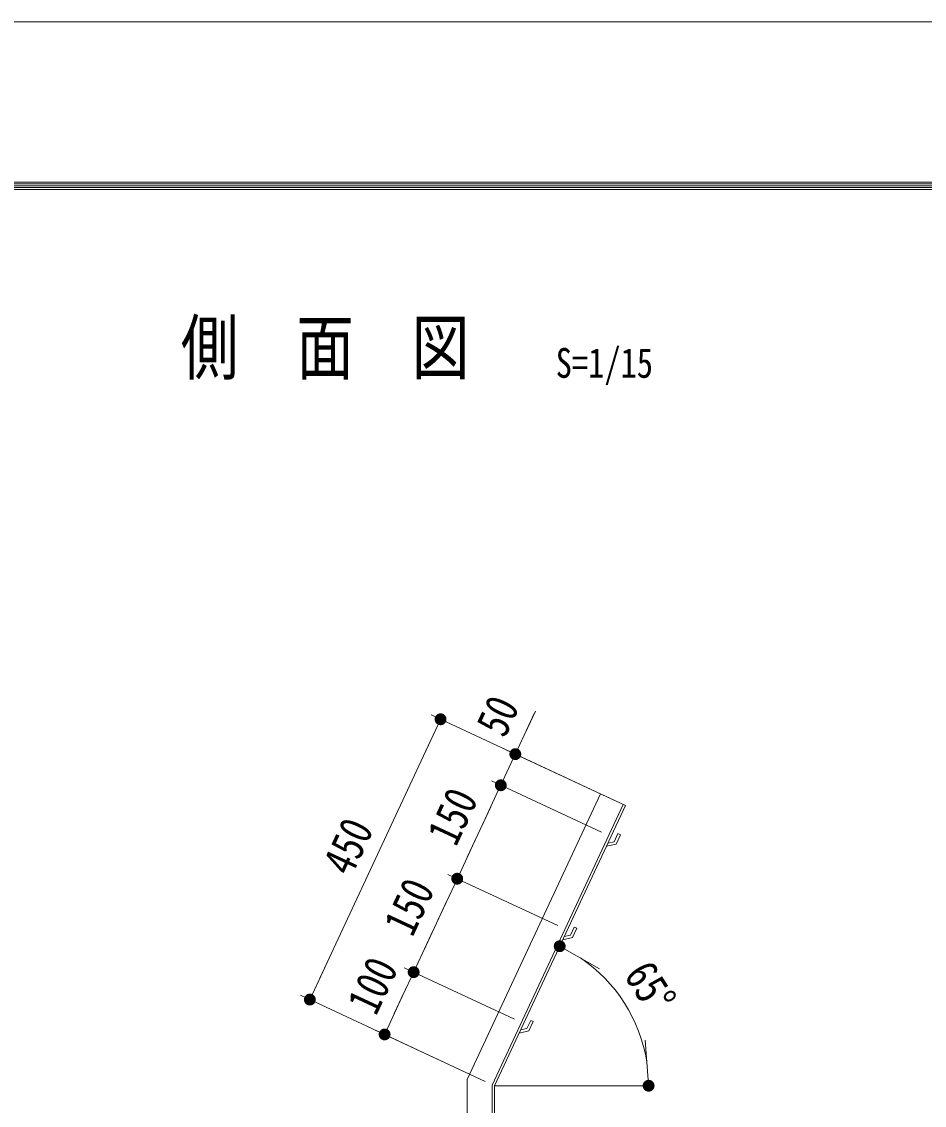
# Model space of a CAD drawing. Units: millimetres, scale not verified. Extents: x -4455 to 4455, y -3150 to 3150.
# Drawn here: x -196 to 1117, y 1573 to 3150 of the extents above; entities that cross this region are included whole.
import ezdxf
from ezdxf.enums import TextEntityAlignment as Align

# ---------------------------------------------------------------- set-up
doc = ezdxf.new("R2010")
doc.units = ezdxf.units.MM
doc.header["$LTSCALE"] = 30
for name, color, linetype, lineweight in [('0-2_D-STR1', 1, 'Continuous', 18), ('0-3_D-STR-DIM', 4, 'Continuous', 13), ('0-B_SUNPOU', 1, 'Continuous', 18), ('0-E_1部材', 7, 'Continuous', 9), ('1-1_D-TTL', 7, 'Continuous', 9)]:
    doc.layers.add(name, color=color, linetype=linetype, lineweight=lineweight)
doc.layers.add('0-8_D-TTL-TXT', color=7, linetype='Continuous')
doc.styles.add('ＭＳ ゴシック', font='')
doc.styles.get('ＭＳ ゴシック').set_extended_font_data('MS Gothic')

# ---------------------------------------------------------------- blocks, each defined once
blk = doc.blocks.new('M1')
at = {"layer": '0-B_SUNPOU'}
blk.add_line((-7.5, 0), (-57.86, 0), dxfattribs=at)
for points in [[(0, 0), (-7.5, 0), (-7.44, 0.94)], [(0, 0), (-7.44, -0.94), (-7.5, 0)], [(0, 0), (-7.44, 0.94), (-7.26, 1.87)], [(0, 0), (-7.26, -1.87), (-7.44, -0.94)], [(0, 0), (-7.26, 1.87), (-6.97, 2.76)], [(0, 0), (-6.97, -2.76), (-7.26, -1.87)], [(0, 0), (-6.97, 2.76), (-6.57, 3.61)], [(0, 0), (-6.57, -3.61), (-6.97, -2.76)], [(0, 0), (-6.57, 3.61), (-6.07, 4.41)], [(0, 0), (-6.07, -4.41), (-6.57, -3.61)], [(0, 0), (-6.07, 4.41), (-5.47, 5.13)], [(0, 0), (-5.47, -5.13), (-6.07, -4.41)], [(0, 0), (-5.47, 5.13), (-4.78, 5.78)], [(0, 0), (-4.78, -5.78), (-5.47, -5.13)], [(0, 0), (-4.78, 5.78), (-4.02, 6.33)], [(0, 0), (-4.02, -6.33), (-4.78, -5.78)], [(0, 0), (-4.02, 6.33), (-3.19, 6.79)], [(0, 0), (-3.19, -6.79), (-4.02, -6.33)], [(0, 0), (-3.19, 6.79), (-2.32, 7.13)], [(0, 0), (-2.32, -7.13), (-3.19, -6.79)], [(0, 0), (-2.32, 7.13), (-1.41, 7.37)], [(0, 0), (-1.41, -7.37), (-2.32, -7.13)], [(0, 0), (-1.41, 7.37), (-0.47, 7.49)], [(0, 0), (-0.47, -7.49), (-1.41, -7.37)], [(0, 0), (-0.47, 7.49), (0.47, 7.49)], [(0, 0), (0.47, -7.49), (-0.47, -7.49)], [(0, 0), (0.47, 7.49), (1.41, 7.37)], [(0, 0), (1.41, 7.37), (2.32, 7.13)], [(0, 0), (2.32, 7.13), (3.19, 6.79)], [(0, 0), (3.19, 6.79), (4.02, 6.33)], [(0, 0), (4.02, 6.33), (4.78, 5.78)], [(0, 0), (4.78, 5.78), (5.47, 5.13)], [(0, 0), (5.47, 5.13), (6.07, 4.41)], [(0, 0), (6.07, 4.41), (6.57, 3.61)], [(0, 0), (6.57, 3.61), (6.97, 2.76)], [(0, 0), (6.97, 2.76), (7.26, 1.87)], [(0, 0), (7.26, 1.87), (7.44, 0.94)], [(0, 0), (7.44, 0.94), (7.5, 0)], [(0, 0), (1.41, -7.37), (0.47, -7.49)], [(0, 0), (2.32, -7.13), (1.41, -7.37)], [(0, 0), (3.19, -6.79), (2.32, -7.13)], [(0, 0), (4.02, -6.33), (3.19, -6.79)], [(0, 0), (4.78, -5.78), (4.02, -6.33)], [(0, 0), (5.47, -5.13), (4.78, -5.78)], [(0, 0), (6.07, -4.41), (5.47, -5.13)], [(0, 0), (6.57, -3.61), (6.07, -4.41)], [(0, 0), (6.97, -2.76), (6.57, -3.61)], [(0, 0), (7.26, -1.87), (6.97, -2.76)], [(0, 0), (7.44, -0.94), (7.26, -1.87)], [(0, 0), (7.5, 0), (7.44, -0.94)]]:
    blk.add_solid(points, dxfattribs=at)

msp = doc.modelspace()

# ---------------------------------------------------------------- linework, layer by layer
at = {"layer": '0-2_D-STR1'}
for p, q in [((646.07, 2026.73), (452.14, 1610.85)), ((679.15, 2011.3), (488.64, 1602.76)), ((682.32, 2009.82), (492.14, 1601.98)), ((656.75, 1954.99), (665.95, 1957.06)), ((675.07, 1967.16), (668.75, 1953.59)), ((654.62, 1950.41), (668.75, 1953.59)), ((608.06, 1832.9), (602.56, 1821.12)), ((611.68, 1831.21), (605.36, 1817.65)), ((611.68, 1831.21), (608.06, 1832.9)), ((591.22, 1814.46), (605.36, 1817.65)), ((593.36, 1819.04), (602.56, 1821.12)), ((548.29, 1695.26), (541.96, 1681.7)), ((527.83, 1678.52), (541.96, 1681.7)), ((529.97, 1683.1), (539.17, 1685.17)), ((452.14, 1610.85), (452.14, -558.02)), ((488.64, 1602.76), (488.64, -558.02)), ((492.14, 1601.98), (492.14, -558.02))]:
    msp.add_line(p, q, dxfattribs=at)
for points in [[(675.07, 1967.16), (671.45, 1968.85), (665.95, 1957.06)], [(548.29, 1695.26), (544.66, 1696.95), (539.17, 1685.17)]]:
    msp.add_lwpolyline(points, dxfattribs=at)
at = {"layer": '0-3_D-STR-DIM', "color": 1, "lineweight": 18}
for p, q in [((536.8, 2115.75), (551.38, 2147.01)), ((668.73, 2016.16), (399.87, 2141.53)), ((398.88, 2103.92), (237.87, 1758.62)), ((501.09, 2039.16), (522.22, 2084.48)), ((668.73, 2016.16), (508.63, 2090.82)), ((647.6, 1970.85), (487.49, 2045.5)), ((647.6, 1970.85), (487.49, 2045.5)), ((486.51, 2007.89), (452.28, 1934.48)), ((486.51, 2007.89), (471.93, 1976.63)), ((584.2, 1834.9), (424.1, 1909.56)), ((584.2, 1834.9), (424.1, 1909.56)), ((423.12, 1871.95), (388.88, 1798.54)), ((520.81, 1698.95), (360.71, 1773.61)), ((520.81, 1698.95), (360.71, 1773.61)), ((359.72, 1736), (346.62, 1707.91)), ((478.55, 1608.32), (209.69, 1733.69)), ((478.55, 1608.32), (318.45, 1682.98))]:
    msp.add_line(p, q, dxfattribs=at)
at = {"layer": '0-3_D-STR-DIM', "color": 1}
msp.add_line((492.14, 1601.98), (716.37, 1601.98), dxfattribs=at)
at = {"layer": '0-3_D-STR-DIM', "color": 1, "lineweight": 18}
msp.add_arc((492.14, 1601.98), 224, 8.83339, 56.16672, dxfattribs=at)
at = {"layer": '0-E_1部材'}
msp.add_line((646.07, 2026.73), (682.32, 2009.82), dxfattribs=at)
at = {"layer": '1-1_D-TTL', "color": 2, "lineweight": 18}
msp.add_lwpolyline([(-4454.85, 3150.21), (4454.85, 3150.21), (4454.85, -3150.21), (-4454.85, -3150.21)], close=True, dxfattribs=at)
at = {"layer": '1-1_D-TTL'}
for points in [[(-4168.47, 2916.87), (4168.47, 2916.87), (4168.47, -2916.87), (-4168.47, -2916.87)], [(-4165.81, 2914.21), (4165.81, 2914.21), (4165.81, -2914.21), (-4165.81, -2914.21)], [(-4163.16, 2911.56), (4163.16, 2911.56), (4163.16, -2911.56), (-4163.16, -2911.56)], [(-4160.51, 2908.91), (4160.51, 2908.91), (4160.51, -2908.91), (-4160.51, -2908.91)], [(-4157.86, 2906.26), (4157.86, 2906.26), (4157.86, -2906.26), (-4157.86, -2906.26)]]:
    msp.add_lwpolyline(points, close=True, dxfattribs=at)

# ---------------------------------------------------------------- block references
at = {"layer": '0-3_D-STR-DIM', "xscale": 1.15, "yscale": 1.15}
for p, rotation in [((413.46, 2135.19), 65), ((522.22, 2084.48), 245), ((501.09, 2039.16), 65), ((501.09, 2039.16), 65), ((437.7, 1903.22), 245), ((437.7, 1903.22), 65), ((374.3, 1767.27), 245), ((586.81, 1805), 150.58336), ((223.28, 1727.35), 245), ((374.3, 1767.27), 65), ((332.04, 1676.64), 245), ((716.14, 1601.98), 274.41676)]:
    msp.add_blockref('M1', p, dxfattribs=dict(at, rotation=rotation))

# ---------------------------------------------------------------- texts
at = {"layer": '0-3_D-STR-DIM', "color": 3, "style": 'ＭＳ ゴシック', "width": 0.8}
for s, rotation, p in [('50', 65, (520.06, 2100.3)), ('150', 65, (448.9, 1942.33)), ('450', 65, (296.77, 1898.54)), ('150', 65, (385.6, 1810.77)), ('100', 65, (332.55, 1696.23)), ('65°', 302.5, (666.98, 1755.15))]:
    msp.add_text(s, height=48.17, rotation=rotation, dxfattribs=at).set_placement(p, align=Align.BOTTOM_LEFT)
at = {"layer": '0-8_D-TTL-TXT', "style": 'ＭＳ ゴシック', "width": 0.8}
msp.add_text('側\u3000面\u3000図', height=76.98, dxfattribs=at).set_placement((35.43, 2614.63), align=Align.BOTTOM_LEFT)
at = {"layer": '0-8_D-TTL-TXT', "color": 3, "style": 'ＭＳ ゴシック', "width": 0.8}
msp.add_text('S=1/15', height=43.33, dxfattribs=at).set_placement((581.03, 2619.01), align=Align.BOTTOM_LEFT)

doc.saveas('drawing.dxf')
